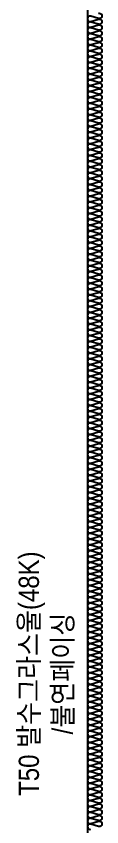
# Model space of a CAD drawing. Header units: millimetres. Extents: x 19868 to 801382, y -4805 to 85279.
# Drawn here: x 327692 to 327988, y 38179 to 40968 of the extents above; entities that cross this region are included whole.
import ezdxf
from ezdxf.enums import TextEntityAlignment as Align

# ---------------------------------------------------------------- set-up
doc = ezdxf.new("R2010")
doc.units = ezdxf.units.MM
doc.header["$LTSCALE"] = 250
doc.layers.add('ISL', color=251, linetype='Continuous')
doc.layers.add('NOPLOT-단열', color=225, linetype='Continuous', plot=False)
doc.styles.add('Gdim', font='')
doc.styles.get('Gdim').set_extended_font_data('Dotum')

msp = doc.modelspace()

# ---------------------------------------------------------------- linework, layer by layer
at = {"layer": 'ISL'}
msp.add_line((327938.2, 41478.9), (327938.2, 34988.9), dxfattribs=at)
msp.add_lwpolyline([(327976.1, 40977.8, -1.372593), (327976.1, 40960.1), (327950.3, 40967.8, 0.509267), (327938.2, 40958.9, 0.509267), (327950.3, 40950.1), (327976.1, 40957.8, -1.372593), (327976.1, 40940.1), (327950.3, 40947.8, 0.509267), (327938.2, 40938.9, 0.509267), (327950.3, 40930.1), (327976.1, 40937.8, -1.372593), (327976.1, 40920.1), (327950.3, 40927.8, 0.509267), (327938.2, 40918.9, 0.509267), (327950.3, 40910.1), (327976.1, 40917.8, -1.372593), (327976.1, 40900.1), (327950.3, 40907.8, 0.509267), (327938.2, 40898.9, 0.509267), (327950.3, 40890.1), (327976.1, 40897.8, -1.372593), (327976.1, 40880.1), (327950.3, 40887.8, 0.509267), (327938.2, 40878.9, 0.509267), (327950.3, 40870.1), (327976.1, 40877.8, -1.372593), (327976.1, 40860.1), (327950.3, 40867.8, 0.509267), (327938.2, 40858.9, 0.509267), (327950.3, 40850.1), (327976.1, 40857.8, -1.372593), (327976.1, 40840.1), (327950.3, 40847.8, 0.509267), (327938.2, 40838.9, 0.509267), (327950.3, 40830.1), (327976.1, 40837.8, -1.372593), (327976.1, 40820.1), (327950.3, 40827.8, 0.509267), (327938.2, 40818.9, 0.509267), (327950.3, 40810.1), (327976.1, 40817.8, -1.372593), (327976.1, 40800.1), (327950.3, 40807.8, 0.509267), (327938.2, 40798.9, 0.509267), (327950.3, 40790.1), (327976.1, 40797.8, -1.372593), (327976.1, 40780.1), (327950.3, 40787.8, 0.509267), (327938.2, 40778.9, 0.509267), (327950.3, 40770.1), (327976.1, 40777.8, -1.372593), (327976.1, 40760.1), (327950.3, 40767.8, 0.509267), (327938.2, 40758.9, 0.509267), (327950.3, 40750.1), (327976.1, 40757.8, -1.372593), (327976.1, 40740.1), (327950.3, 40747.8, 0.509267), (327938.2, 40738.9, 0.509267), (327950.3, 40730.1), (327976.1, 40737.8, -1.372593), (327976.1, 40720.1), (327950.3, 40727.8, 0.509267), (327938.2, 40718.9, 0.509267), (327950.3, 40710.1), (327976.1, 40717.8, -1.372593), (327976.1, 40700.1), (327950.3, 40707.8, 0.509267), (327938.2, 40698.9, 0.509267), (327950.3, 40690.1), (327976.1, 40697.8, -1.372593), (327976.1, 40680.1), (327950.3, 40687.8, 0.509267), (327938.2, 40678.9, 0.509267), (327950.3, 40670.1), (327976.1, 40677.8, -1.372593), (327976.1, 40660.1), (327950.3, 40667.8, 0.509267), (327938.2, 40658.9, 0.509267), (327950.3, 40650.1), (327976.1, 40657.8, -1.372593), (327976.1, 40640.1), (327950.3, 40647.8, 0.509267), (327938.2, 40638.9, 0.509267), (327950.3, 40630.1), (327976.1, 40637.8, -1.372593), (327976.1, 40620.1), (327950.3, 40627.8, 0.509267), (327938.2, 40618.9, 0.509267), (327950.3, 40610.1), (327976.1, 40617.8, -1.372593), (327976.1, 40600.1), (327950.3, 40607.8, 0.509267), (327938.2, 40598.9, 0.509267), (327950.3, 40590.1), (327976.1, 40597.8, -1.372593), (327976.1, 40580.1), (327950.3, 40587.8, 0.509267), (327938.2, 40578.9, 0.509267), (327950.3, 40570.1), (327976.1, 40577.8, -1.372593), (327976.1, 40560.1), (327950.3, 40567.8, 0.509267), (327938.2, 40558.9, 0.509267), (327950.3, 40550.1), (327976.1, 40557.8, -1.372593), (327976.1, 40540.1), (327950.3, 40547.8, 0.509267), (327938.2, 40538.9, 0.509267), (327950.3, 40530.1), (327976.1, 40537.8, -1.372593), (327976.1, 40520.1), (327950.3, 40527.8, 0.509267), (327938.2, 40518.9, 0.509267), (327950.3, 40510.1), (327976.1, 40517.8, -1.372593), (327976.1, 40500.1), (327950.3, 40507.8, 0.509267), (327938.2, 40498.9, 0.509267), (327950.3, 40490.1), (327976.1, 40497.8, -1.372593), (327976.1, 40480.1), (327950.3, 40487.8, 0.509267), (327938.2, 40478.9, 0.509267), (327950.3, 40470.1), (327976.1, 40477.8, -1.372593), (327976.1, 40460.1), (327950.3, 40467.8, 0.509267), (327938.2, 40458.9, 0.509267), (327950.3, 40450.1), (327976.1, 40457.8, -1.372593), (327976.1, 40440.1), (327950.3, 40447.8, 0.509267), (327938.2, 40438.9, 0.509267), (327950.3, 40430.1), (327976.1, 40437.8, -1.372593), (327976.1, 40420.1), (327950.3, 40427.8, 0.509267), (327938.2, 40418.9, 0.509267), (327950.3, 40410.1), (327976.1, 40417.8, -1.372593), (327976.1, 40400.1), (327950.3, 40407.8, 0.509267), (327938.2, 40398.9, 0.509267), (327950.3, 40390.1), (327976.1, 40397.8, -1.372593), (327976.1, 40380.1), (327950.3, 40387.8, 0.509267), (327938.2, 40378.9, 0.509267), (327950.3, 40370.1), (327976.1, 40377.8, -1.372593), (327976.1, 40360.1), (327950.3, 40367.8, 0.509267), (327938.2, 40358.9, 0.509267), (327950.3, 40350.1), (327976.1, 40357.8, -1.372593), (327976.1, 40340.1), (327950.3, 40347.8, 0.509267), (327938.2, 40338.9, 0.509267), (327950.3, 40330.1), (327976.1, 40337.8, -1.372593), (327976.1, 40320.1), (327950.3, 40327.8, 0.509267), (327938.2, 40318.9, 0.509267), (327950.3, 40310.1), (327976.1, 40317.8, -1.372593), (327976.1, 40300.1), (327950.3, 40307.8, 0.509267), (327938.2, 40298.9, 0.509267), (327950.3, 40290.1), (327976.1, 40297.8, -1.372593), (327976.1, 40280.1), (327950.3, 40287.8, 0.509267), (327938.2, 40278.9, 0.509267), (327950.3, 40270.1), (327976.1, 40277.8, -1.372593), (327976.1, 40260.1), (327950.3, 40267.8, 0.509267), (327938.2, 40258.9, 0.509267), (327950.3, 40250.1), (327976.1, 40257.8, -1.372593), (327976.1, 40240.1), (327950.3, 40247.8, 0.509267), (327938.2, 40238.9, 0.509267), (327950.3, 40230.1), (327976.1, 40237.8, -1.372593), (327976.1, 40220.1), (327950.3, 40227.8, 0.509267), (327938.2, 40218.9, 0.509267), (327950.3, 40210.1), (327976.1, 40217.8, -1.372593), (327976.1, 40200.1), (327950.3, 40207.8, 0.509267), (327938.2, 40198.9, 0.509267), (327950.3, 40190.1), (327976.1, 40197.8, -1.372593), (327976.1, 40180.1), (327950.3, 40187.8, 0.509267), (327938.2, 40178.9, 0.509267), (327950.3, 40170.1), (327976.1, 40177.8, -1.372593), (327976.1, 40160.1), (327950.3, 40167.8, 0.509267), (327938.2, 40158.9, 0.509267), (327950.3, 40150.1), (327976.1, 40157.8, -1.372593), (327976.1, 40140.1), (327950.3, 40147.8, 0.509267), (327938.2, 40138.9, 0.509267), (327950.3, 40130.1), (327976.1, 40137.8, -1.372593), (327976.1, 40120.1), (327950.3, 40127.8, 0.509267), (327938.2, 40118.9, 0.509267), (327950.3, 40110.1), (327976.1, 40117.8, -1.372593), (327976.1, 40100.1), (327950.3, 40107.8, 0.509267), (327938.2, 40098.9, 0.509267), (327950.3, 40090.1), (327976.1, 40097.8, -1.372593), (327976.1, 40080.1), (327950.3, 40087.8, 0.509267), (327938.2, 40078.9, 0.509267), (327950.3, 40070.1), (327976.1, 40077.8, -1.372593), (327976.1, 40060.1), (327950.3, 40067.8, 0.509267), (327938.2, 40058.9, 0.509267), (327950.3, 40050.1), (327976.1, 40057.8, -1.372593), (327976.1, 40040.1), (327950.3, 40047.8, 0.509267), (327938.2, 40038.9, 0.509267), (327950.3, 40030.1), (327976.1, 40037.8, -1.372593), (327976.1, 40020.1), (327950.3, 40027.8, 0.509267), (327938.2, 40018.9, 0.509267), (327950.3, 40010.1), (327976.1, 40017.8, -1.372593), (327976.1, 40000.1), (327950.3, 40007.8, 0.509267), (327938.2, 39998.9, 0.509267), (327950.3, 39990.1), (327976.1, 39997.8, -1.372593), (327976.1, 39980.1), (327950.3, 39987.8, 0.509267), (327938.2, 39978.9, 0.509267), (327950.3, 39970.1), (327976.1, 39977.8, -1.372593), (327976.1, 39960.1), (327950.3, 39967.8, 0.509267), (327938.2, 39958.9, 0.509267), (327950.3, 39950.1), (327976.1, 39957.8, -1.372593), (327976.1, 39940.1), (327950.3, 39947.8, 0.509267), (327938.2, 39938.9, 0.509267), (327950.3, 39930.1), (327976.1, 39937.8, -1.372593), (327976.1, 39920.1), (327950.3, 39927.8, 0.509267), (327938.2, 39918.9, 0.509267), (327950.3, 39910.1), (327976.1, 39917.8, -1.372593), (327976.1, 39900.1), (327950.3, 39907.8, 0.509267), (327938.2, 39898.9, 0.509267), (327950.3, 39890.1), (327976.1, 39897.8, -1.372593), (327976.1, 39880.1), (327950.3, 39887.8, 0.509267), (327938.2, 39878.9, 0.509267), (327950.3, 39870.1), (327976.1, 39877.8, -1.372593), (327976.1, 39860.1), (327950.3, 39867.8, 0.509267), (327938.2, 39858.9, 0.509267), (327950.3, 39850.1), (327976.1, 39857.8, -1.372593), (327976.1, 39840.1), (327950.3, 39847.8, 0.509267), (327938.2, 39838.9, 0.509267), (327950.3, 39830.1), (327976.1, 39837.8, -1.372593), (327976.1, 39820.1), (327950.3, 39827.8, 0.509267), (327938.2, 39818.9, 0.509267), (327950.3, 39810.1), (327976.1, 39817.8, -1.372593), (327976.1, 39800.1), (327950.3, 39807.8, 0.509267), (327938.2, 39798.9, 0.509267), (327950.3, 39790.1), (327976.1, 39797.8, -1.372593), (327976.1, 39780.1), (327950.3, 39787.8, 0.509267), (327938.2, 39778.9, 0.509267), (327950.3, 39770.1), (327976.1, 39777.8, -1.372593), (327976.1, 39760.1), (327950.3, 39767.8, 0.509267), (327938.2, 39758.9, 0.509267), (327950.3, 39750.1), (327976.1, 39757.8, -1.372593), (327976.1, 39740.1), (327950.3, 39747.8, 0.509267), (327938.2, 39738.9, 0.509267), (327950.3, 39730.1), (327976.1, 39737.8, -1.372593), (327976.1, 39720.1), (327950.3, 39727.8, 0.509267), (327938.2, 39718.9, 0.509267), (327950.3, 39710.1), (327976.1, 39717.8, -1.372593), (327976.1, 39700.1), (327950.3, 39707.8, 0.509267), (327938.2, 39698.9, 0.509267), (327950.3, 39690.1), (327976.1, 39697.8, -1.372593), (327976.1, 39680.1), (327950.3, 39687.8, 0.509267), (327938.2, 39678.9, 0.509267), (327950.3, 39670.1), (327976.1, 39677.8, -1.372593), (327976.1, 39660.1), (327950.3, 39667.8, 0.509267), (327938.2, 39658.9, 0.509267), (327950.3, 39650.1), (327976.1, 39657.8, -1.372593), (327976.1, 39640.1), (327950.3, 39647.8, 0.509267), (327938.2, 39638.9, 0.509267), (327950.3, 39630.1), (327976.1, 39637.8, -1.372593), (327976.1, 39620.1), (327950.3, 39627.8, 0.509267), (327938.2, 39618.9, 0.509267), (327950.3, 39610.1), (327976.1, 39617.8, -1.372593), (327976.1, 39600.1), (327950.3, 39607.8, 0.509267), (327938.2, 39598.9, 0.509267), (327950.3, 39590.1), (327976.1, 39597.8, -1.372593), (327976.1, 39580.1), (327950.3, 39587.8, 0.509267), (327938.2, 39578.9, 0.509267), (327950.3, 39570.1), (327976.1, 39577.8, -1.372593), (327976.1, 39560.1), (327950.3, 39567.8, 0.509267), (327938.2, 39558.9, 0.509267), (327950.3, 39550.1), (327976.1, 39557.8, -1.372593), (327976.1, 39540.1), (327950.3, 39547.8, 0.509267), (327938.2, 39538.9, 0.509267), (327950.3, 39530.1), (327976.1, 39537.8, -1.372593), (327976.1, 39520.1), (327950.3, 39527.8, 0.509267), (327938.2, 39518.9, 0.509267), (327950.3, 39510.1), (327976.1, 39517.8, -1.372593), (327976.1, 39500.1), (327950.3, 39507.8, 0.509267), (327938.2, 39498.9, 0.509267), (327950.3, 39490.1), (327976.1, 39497.8, -1.372593), (327976.1, 39480.1), (327950.3, 39487.8, 0.509267), (327938.2, 39478.9, 0.509267), (327950.3, 39470.1), (327976.1, 39477.8, -1.372593), (327976.1, 39460.1), (327950.3, 39467.8, 0.509267), (327938.2, 39458.9, 0.509267), (327950.3, 39450.1), (327976.1, 39457.8, -1.372593), (327976.1, 39440.1), (327950.3, 39447.8, 0.509267), (327938.2, 39438.9, 0.509267), (327950.3, 39430.1), (327976.1, 39437.8, -1.372593), (327976.1, 39420.1), (327950.3, 39427.8, 0.509267), (327938.2, 39418.9, 0.509267), (327950.3, 39410.1), (327976.1, 39417.8, -1.372593), (327976.1, 39400.1), (327950.3, 39407.8, 0.509267), (327938.2, 39398.9, 0.509267), (327950.3, 39390.1), (327976.1, 39397.8, -1.372593), (327976.1, 39380.1), (327950.3, 39387.8, 0.509267), (327938.2, 39378.9, 0.509267), (327950.3, 39370.1), (327976.1, 39377.8, -1.372593), (327976.1, 39360.1), (327950.3, 39367.8, 0.509267), (327938.2, 39358.9, 0.509267), (327950.3, 39350.1), (327976.1, 39357.8, -1.372593), (327976.1, 39340.1), (327950.3, 39347.8, 0.509267), (327938.2, 39338.9, 0.509267), (327950.3, 39330.1), (327976.1, 39337.8, -1.372593), (327976.1, 39320.1), (327950.3, 39327.8, 0.509267), (327938.2, 39318.9, 0.509267), (327950.3, 39310.1), (327976.1, 39317.8, -1.372593), (327976.1, 39300.1), (327950.3, 39307.8, 0.509267), (327938.2, 39298.9, 0.509267), (327950.3, 39290.1), (327976.1, 39297.8, -1.372593), (327976.1, 39280.1), (327950.3, 39287.8, 0.509267), (327938.2, 39278.9, 0.509267), (327950.3, 39270.1), (327976.1, 39277.8, -1.372593), (327976.1, 39260.1), (327950.3, 39267.8, 0.509267), (327938.2, 39258.9, 0.509267), (327950.3, 39250.1), (327976.1, 39257.8, -1.372593), (327976.1, 39240.1), (327950.3, 39247.8, 0.509267), (327938.2, 39238.9, 0.509267), (327950.3, 39230.1), (327976.1, 39237.8, -1.372593), (327976.1, 39220.1), (327950.3, 39227.8, 0.509267), (327938.2, 39218.9, 0.509267), (327950.3, 39210.1), (327976.1, 39217.8, -1.372593), (327976.1, 39200.1), (327950.3, 39207.8, 0.509267), (327938.2, 39198.9, 0.509267), (327950.3, 39190.1), (327976.1, 39197.8, -1.372593), (327976.1, 39180.1), (327950.3, 39187.8, 0.509267), (327938.2, 39178.9, 0.509267), (327950.3, 39170.1), (327976.1, 39177.8, -1.372593), (327976.1, 39160.1), (327950.3, 39167.8, 0.509267), (327938.2, 39158.9, 0.509267), (327950.3, 39150.1), (327976.1, 39157.8, -1.372593), (327976.1, 39140.1), (327950.3, 39147.8, 0.509267), (327938.2, 39138.9, 0.509267), (327950.3, 39130.1), (327976.1, 39137.8, -1.372593), (327976.1, 39120.1), (327950.3, 39127.8, 0.509267), (327938.2, 39118.9, 0.509267), (327950.3, 39110.1), (327976.1, 39117.8, -1.372593), (327976.1, 39100.1), (327950.3, 39107.8, 0.509267), (327938.2, 39098.9, 0.509267), (327950.3, 39090.1), (327976.1, 39097.8, -1.372593), (327976.1, 39080.1), (327950.3, 39087.8, 0.509267), (327938.2, 39078.9, 0.509267), (327950.3, 39070.1), (327976.1, 39077.8, -1.372593), (327976.1, 39060.1), (327950.3, 39067.8, 0.509267), (327938.2, 39058.9, 0.509267), (327950.3, 39050.1), (327976.1, 39057.8, -1.372593), (327976.1, 39040.1), (327950.3, 39047.8, 0.509267), (327938.2, 39038.9, 0.509267), (327950.3, 39030.1), (327976.1, 39037.8, -1.372593), (327976.1, 39020.1), (327950.3, 39027.8, 0.509267), (327938.2, 39018.9, 0.509267), (327950.3, 39010.1), (327976.1, 39017.8, -1.372593), (327976.1, 39000.1), (327950.3, 39007.8, 0.509267), (327938.2, 38998.9, 0.509267), (327950.3, 38990.1), (327976.1, 38997.8, -1.372593), (327976.1, 38980.1), (327950.3, 38987.8, 0.509267), (327938.2, 38978.9, 0.509267), (327950.3, 38970.1), (327976.1, 38977.8, -1.372593), (327976.1, 38960.1), (327950.3, 38967.8, 0.509267), (327938.2, 38958.9, 0.509267), (327950.3, 38950.1), (327976.1, 38957.8, -1.372593), (327976.1, 38940.1), (327950.3, 38947.8, 0.509267), (327938.2, 38938.9, 0.509267), (327950.3, 38930.1), (327976.1, 38937.8, -1.372593), (327976.1, 38920.1), (327950.3, 38927.8, 0.509267), (327938.2, 38918.9, 0.509267), (327950.3, 38910.1), (327976.1, 38917.8, -1.372593), (327976.1, 38900.1), (327950.3, 38907.8, 0.509267), (327938.2, 38898.9, 0.509267), (327950.3, 38890.1), (327976.1, 38897.8, -1.372593), (327976.1, 38880.1), (327950.3, 38887.8, 0.509267), (327938.2, 38878.9, 0.509267), (327950.3, 38870.1), (327976.1, 38877.8, -1.372593), (327976.1, 38860.1), (327950.3, 38867.8, 0.509267), (327938.2, 38858.9, 0.509267), (327950.3, 38850.1), (327976.1, 38857.8, -1.372593), (327976.1, 38840.1), (327950.3, 38847.8, 0.509267), (327938.2, 38838.9, 0.509267), (327950.3, 38830.1), (327976.1, 38837.8, -1.372593), (327976.1, 38820.1), (327950.3, 38827.8, 0.509267), (327938.2, 38818.9, 0.509267), (327950.3, 38810.1), (327976.1, 38817.8, -1.372593), (327976.1, 38800.1), (327950.3, 38807.8, 0.509267), (327938.2, 38798.9, 0.509267), (327950.3, 38790.1), (327976.1, 38797.8, -1.372593), (327976.1, 38780.1), (327950.3, 38787.8, 0.509267), (327938.2, 38778.9, 0.509267), (327950.3, 38770.1), (327976.1, 38777.8, -1.372593), (327976.1, 38760.1), (327950.3, 38767.8, 0.509267), (327938.2, 38758.9, 0.509267), (327950.3, 38750.1), (327976.1, 38757.8, -1.372593), (327976.1, 38740.1), (327950.3, 38747.8, 0.509267), (327938.2, 38738.9, 0.509267), (327950.3, 38730.1), (327976.1, 38737.8, -1.372593), (327976.1, 38720.1), (327950.3, 38727.8, 0.509267), (327938.2, 38718.9, 0.509267), (327950.3, 38710.1), (327976.1, 38717.8, -1.372593), (327976.1, 38700.1), (327950.3, 38707.8, 0.509267), (327938.2, 38698.9, 0.509267), (327950.3, 38690.1), (327976.1, 38697.8, -1.372593), (327976.1, 38680.1), (327950.3, 38687.8, 0.509267), (327938.2, 38678.9, 0.509267), (327950.3, 38670.1), (327976.1, 38677.8, -1.372593), (327976.1, 38660.1), (327950.3, 38667.8, 0.509267), (327938.2, 38658.9, 0.509267), (327950.3, 38650.1), (327976.1, 38657.8, -1.372593), (327976.1, 38640.1), (327950.3, 38647.8, 0.509267), (327938.2, 38638.9, 0.509267), (327950.3, 38630.1), (327976.1, 38637.8, -1.372593), (327976.1, 38620.1), (327950.3, 38627.8, 0.509267), (327938.2, 38618.9, 0.509267), (327950.3, 38610.1), (327976.1, 38617.8, -1.372593), (327976.1, 38600.1), (327950.3, 38607.8, 0.509267), (327938.2, 38598.9, 0.509267), (327950.3, 38590.1), (327976.1, 38597.8, -1.372593), (327976.1, 38580.1), (327950.3, 38587.8, 0.509267), (327938.2, 38578.9, 0.509267), (327950.3, 38570.1), (327976.1, 38577.8, -1.372593), (327976.1, 38560.1), (327950.3, 38567.8, 0.509267), (327938.2, 38558.9, 0.509267), (327950.3, 38550.1), (327976.1, 38557.8, -1.372593), (327976.1, 38540.1), (327950.3, 38547.8, 0.509267), (327938.2, 38538.9, 0.509267), (327950.3, 38530.1), (327976.1, 38537.8, -1.372593), (327976.1, 38520.1), (327950.3, 38527.8, 0.509267), (327938.2, 38518.9, 0.509267), (327950.3, 38510.1), (327976.1, 38517.8, -1.372593), (327976.1, 38500.1), (327950.3, 38507.8, 0.509267), (327938.2, 38498.9, 0.509267), (327950.3, 38490.1), (327976.1, 38497.8, -1.372593), (327976.1, 38480.1), (327950.3, 38487.8, 0.509267), (327938.2, 38478.9, 0.509267), (327950.3, 38470.1), (327976.1, 38477.8, -1.372593), (327976.1, 38460.1), (327950.3, 38467.8, 0.509267), (327938.2, 38458.9, 0.509267), (327950.3, 38450.1), (327976.1, 38457.8, -1.372593), (327976.1, 38440.1), (327950.3, 38447.8, 0.509267), (327938.2, 38438.9, 0.509267), (327950.3, 38430.1), (327976.1, 38437.8, -1.372593), (327976.1, 38420.1), (327950.3, 38427.8, 0.509267), (327938.2, 38418.9, 0.509267), (327950.3, 38410.1), (327976.1, 38417.8, -1.372593), (327976.1, 38400.1), (327950.3, 38407.8, 0.509267), (327938.2, 38398.9, 0.509267), (327950.3, 38390.1), (327976.1, 38397.8, -1.372593), (327976.1, 38380.1), (327950.3, 38387.8, 0.509267), (327938.2, 38378.9, 0.509267), (327950.3, 38370.1), (327976.1, 38377.8, -1.372593), (327976.1, 38360.1), (327950.3, 38367.8, 0.509267), (327938.2, 38358.9, 0.509267), (327950.3, 38350.1), (327976.1, 38357.8, -1.372593), (327976.1, 38340.1), (327950.3, 38347.8, 0.509267), (327938.2, 38338.9, 0.509267), (327950.3, 38330.1), (327976.1, 38337.8, -1.372593), (327976.1, 38320.1), (327950.3, 38327.8, 0.509267), (327938.2, 38318.9, 0.509267), (327950.3, 38310.1), (327976.1, 38317.8, -1.372593), (327976.1, 38300.1), (327950.3, 38307.8, 0.509267), (327938.2, 38298.9, 0.509267), (327950.3, 38290.1), (327976.1, 38297.8, -1.372593), (327976.1, 38280.1), (327950.3, 38287.8, 0.509267), (327938.2, 38278.9, 0.509267), (327950.3, 38270.1), (327976.1, 38277.8, -1.372593), (327976.1, 38260.1), (327950.3, 38267.8, 0.509267), (327938.2, 38258.9, 0.509267), (327950.3, 38250.1), (327976.1, 38257.8, -1.372593), (327976.1, 38240.1), (327950.3, 38247.8, 0.509267), (327938.2, 38238.9, 0.509267), (327950.3, 38230.1), (327976.1, 38237.8, -1.372593), (327976.1, 38220.1), (327950.3, 38227.8, 0.509267), (327938.2, 38218.9, 0.509267), (327950.3, 38210.1), (327976.1, 38217.8, -1.372593), (327976.1, 38200.1), (327950.3, 38207.8, 0.509267), (327938.2, 38198.9, 0.509267), (327950.3, 38190.1), (327976.1, 38197.8, -1.372593), (327976.1, 38180.1), (327950.3, 38187.8, 0.509267), (327938.2, 38178.9, 0.509267), (327950.3, 38170.1)], format="xyb", dxfattribs=at)

# ---------------------------------------------------------------- texts
at = {"layer": 'NOPLOT-단열', "style": 'Gdim', "width": 0.9}
for s, p in [('T50 발수그라스울(48K)', (327735.6, 38705.8)), ('/불연페이싱', (327852.1, 38705.8))]:
    msp.add_text(s, height=70, rotation=90, dxfattribs=at).set_placement(p, align=Align.MIDDLE_CENTER)

doc.saveas('drawing.dxf')
